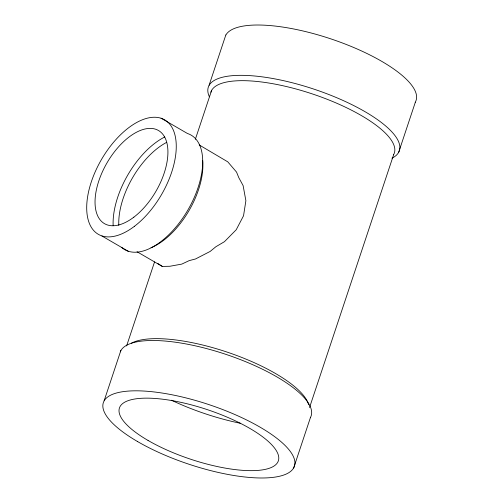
<?xml version="1.0" encoding="UTF-8"?>
<svg xmlns="http://www.w3.org/2000/svg" width="503" height="503" viewBox="0 0 503 503"><rect width="100%" height="100%" fill="white"/><g stroke="black" fill="none" stroke-linecap="round" stroke-linejoin="round"><path stroke-width="0.75" d="M104.14 400.765L120.877 350.44M209.085 85.277L225.828 34.959M126.599 345.957L154.572 261.874M195.34 139.318L211.675 90.213M309.527 407.568L393.61 154.811M293.645 468.041L310.382 417.723M398.59 152.56L415.333 102.235M137.042 251.758L162.312 266.42L169.869 266.263L181.809 264.1L189.203 260.617L195.472 258.995L210.166 251.431L215.888 246.728L224.457 241.679L236.228 229.745L243.54 215.768L245.885 200.71L243.112 185.594L238.837 177.741L236.555 172.12L227.79 161.853L199.232 144.952M161.054 118.18L187.456 133.502A66.151 34.776 -59.9 0 1 188.16 209.531A66.151 34.776 -59.9 0 1 121.77 247.52M101.914 235.995L128.322 251.318M162.312 266.42L157.804 263.471M202.684 160.583A62.127 32.657 -59.9 0 1 151.038 247.715M118.802 225.344A62.127 32.657 -59.9 0 1 166.55 142.412M131.402 343.216A96.639 30.186 18.4 0 1 230.223 353.163A96.639 30.186 18.4 0 1 308.616 404.777M210.876 92.206A96.639 30.186 18.4 0 1 314.79 94.753A96.639 30.186 18.4 0 1 393.547 154.792M240.365 423.275A100.663 31.438 18.4 0 1 171.454 400.225M120.292 351.811A100.663 31.438 18.4 0 1 229.399 355.558A100.663 31.438 18.4 0 1 310.32 417.697M209.38 96.802A100.663 31.438 18.4 0 1 314.752 89.415A100.663 31.438 18.4 0 1 391.95 158.194M225.891 34.977A100.663 31.438 18.4 0 1 336.589 40.856A100.663 31.438 18.4 0 1 415.264 102.216M113.15 225.696A66.151 34.776 -59.9 0 1 164.777 136.954M148.045 440.446A83.737 26.156 18.4 0 0 277.675 462.339A83.737 26.156 18.4 0 0 170.957 400.419A83.737 26.156 18.4 0 0 148.045 440.446M133.848 217.164A53.834 28.3 -59.9 0 0 161.809 133.119A53.834 28.3 -59.9 0 0 98.795 180.973A53.834 28.3 -59.9 0 0 133.848 217.164M137.677 441.621A100.663 31.438 18.4 0 0 293.576 468.023A100.663 31.438 18.4 0 0 165.418 393.572A100.663 31.438 18.4 0 0 137.677 441.621M134.439 226.3A66.151 34.776 -59.9 0 0 168.719 123.034A66.151 34.776 -59.9 0 0 91.294 181.929A66.151 34.776 -59.9 0 0 134.439 226.3"/></g></svg>
